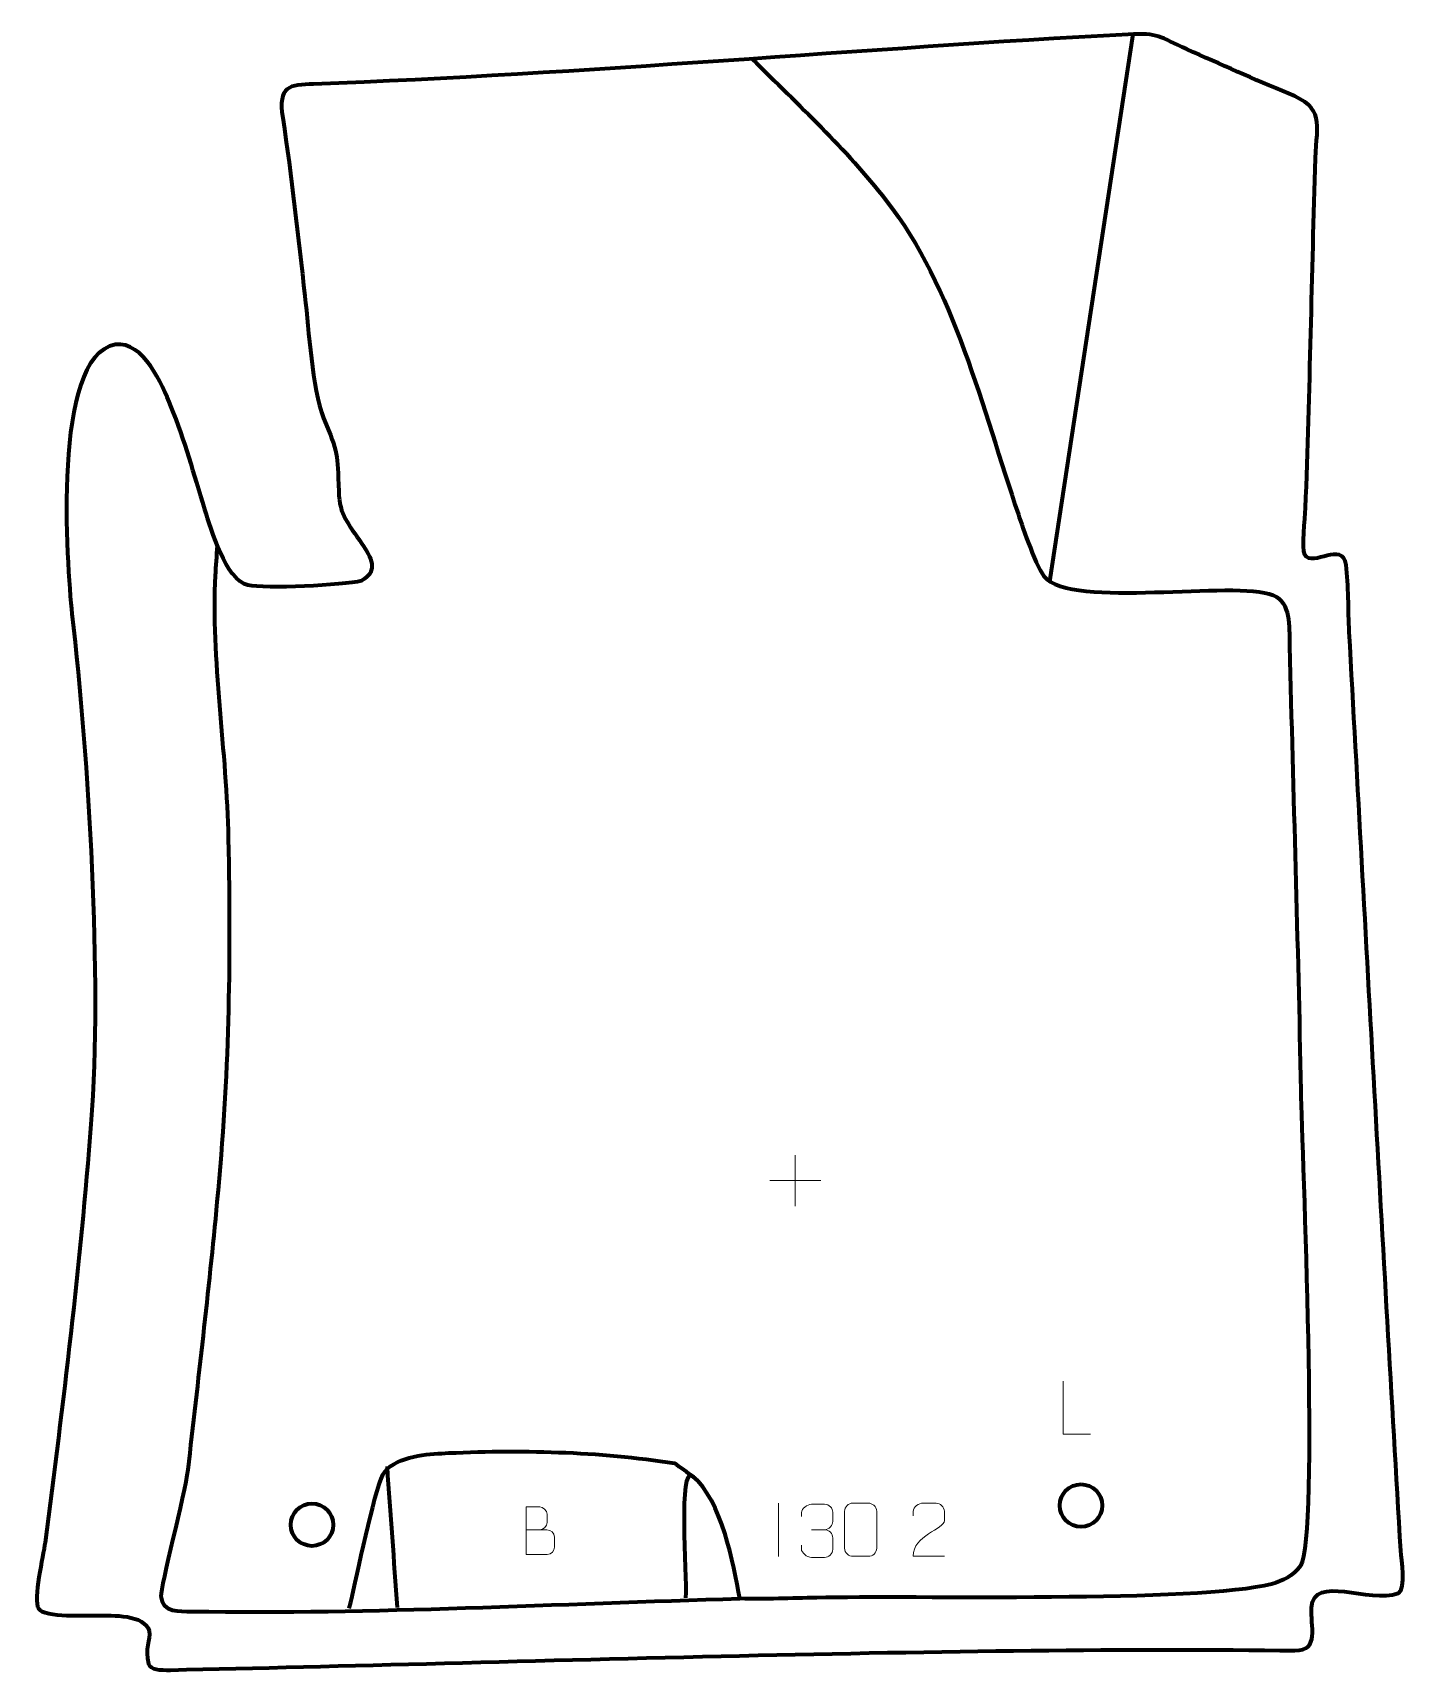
# Model space of a CAD drawing. Header units: millimetres. Extents: x -541 to 105, y 10 to 780.
import ezdxf

# ---------------------------------------------------------------- set-up
doc = ezdxf.new("R2010")
doc.units = ezdxf.units.MM
doc.header["$MEASUREMENT"] = 0
doc.layers.add('layer 2', color=7, linetype='Continuous')
doc.layers.add('layer 3', color=7, linetype='Continuous')

msp = doc.modelspace()

# ---------------------------------------------------------------- linework, layer by layer
at = {"layer": 'layer 2', "color": 250, "lineweight": 200}
for centre in [(-48.2006, 87.5406), (-409.6217, 78.5446)]:
    msp.add_ellipse(centre, major_axis=(0, 10), ratio=1, dxfattribs=at)
at = {"layer": 'layer 2', "color": 142, "lineweight": 158}
msp.add_open_spline([(-62.8218, 521.7182), (-62.8218, 521.7182), (-23.649, 778.9228), (-23.649, 778.9228)], degree=3, dxfattribs=at)
for points, knots in [([(-202.8459, 767.3293), (-180.6534, 745.1141), (-159.1364, 725.7641), (-139.7031, 700.7359), (-139.7031, 700.7359), (-107.8363, 660.0932), (-94.5256, 602.7153), (-77.6534, 553.1756), (-77.6534, 553.1756), (-75.54, 546.9594), (-68.9704, 527.5822), (-64.8055, 523.2377), (-64.8055, 523.2377), (-64.8055, 523.2377), (-64.312, 522.7678), (-64.312, 522.7678), (-64.312, 522.7678), (-47.0461, 508.9312), (29.138, 523.4008), (43.6337, 514.5255), (43.6337, 514.5255), (50.6228, 510.2463), (49.6539, 498.4338), (49.7633, 491.3166), (49.7633, 491.3166), (51.5664, 421.6422), (53.7508, 352.1766), (55.1075, 282.4074), (55.1075, 282.4074), (55.628, 255.6318), (63.7177, 72.904), (54.8907, 59.2824), (54.8907, 59.2824), (51.6439, 54.272), (46.7776, 52.2914), (41.2847, 50.67), (41.2847, 50.67), (7.8942, 41.7432), (-129.5682, 45.313), (-172.3562, 44.2162), (-172.3562, 44.2162), (-184.4287, 44.0025), (-196.4278, 43.5455), (-208.5088, 43.8056), (-208.5088, 43.8056), (-211.6641, 60.362), (-217.0573, 90.197), (-230.6586, 101.2299), (-230.6586, 101.2299), (-237.8396, 107.0549), (-233.2686, 55.054), (-234.0043, 44.2163)], [0, 0, 0, 0, 0.07142857, 0.07142857, 0.07142857, 0.07142857, 0.14285714, 0.14285714, 0.14285714, 0.14285714, 0.21428571, 0.21428571, 0.21428571, 0.21428571, 0.28571429, 0.28571429, 0.28571429, 0.28571429, 0.35714286, 0.35714286, 0.35714286, 0.35714286, 0.42857143, 0.42857143, 0.42857143, 0.42857143, 0.5, 0.5, 0.5, 0.5, 0.57142857, 0.57142857, 0.57142857, 0.57142857, 0.64285714, 0.64285714, 0.64285714, 0.64285714, 0.71428571, 0.71428571, 0.71428571, 0.71428571, 0.78571429, 0.78571429, 0.78571429, 0.78571429, 0.85714286, 0.85714286, 0.85714286, 0.85714286, 1, 1, 1, 1]), ([(-208.6043, 43.6871), (-293.6199, 41.3346), (-381.3184, 36.2576), (-466.1403, 37.6707), (-466.1403, 37.6707), (-472.0486, 37.776), (-479.6701, 36.7873), (-480.4336, 44.9606), (-480.4336, 44.9606), (-480.8238, 49.136), (-469.2299, 93.0071), (-467.8461, 104.2959), (-467.8461, 104.2959), (-463.0656, 146.2561), (-458.1015, 188.1712), (-454.1174, 230.2187), (-454.1174, 230.2187), (-448.442, 290.5456), (-447.5965, 340.0272), (-448.7914, 400.9014), (-448.7914, 400.9014), (-449.5344, 440.9137), (-457.0278, 486.5476), (-454.9921, 524.5357), (-454.9921, 524.5357), (-454.6966, 529.1749), (-454.3434, 533.8142), (-454.0803, 538.4547)], [0, 0, 0, 0, 0.125, 0.125, 0.125, 0.125, 0.25, 0.25, 0.25, 0.25, 0.375, 0.375, 0.375, 0.375, 0.5, 0.5, 0.5, 0.5, 0.625, 0.625, 0.625, 0.625, 0.75, 0.75, 0.75, 0.75, 1, 1, 1, 1])]:
    msp.add_open_spline(points, degree=3, knots=knots, dxfattribs=at)
at = {"layer": 'layer 2', "color": 250, "lineweight": 9}
for points in [[(-182.4681, 252.2186), (-182.4681, 252.2186), (-182.4681, 228.2407), (-182.4681, 228.2407)], [(-194.457, 240.2296), (-194.457, 240.2296), (-170.4791, 240.2296), (-170.4791, 240.2296)], [(-190.3282, 88.653), (-190.3282, 88.653), (-190.3282, 63.6789), (-190.3282, 63.6789)], [(-174.8748, 76.1878), (-174.8748, 76.1878), (-168.6784, 76.1878), (-168.6784, 76.1878)]]:
    msp.add_open_spline(points, degree=3, dxfattribs=at)
for points, knots in [([(-43.7016, 121.0232), (-43.7016, 121.0232), (-56.6507, 121.0232), (-56.6507, 121.0232), (-56.6507, 121.0232), (-56.6507, 121.0232), (-56.6507, 145.9768), (-56.6507, 145.9768)], [0, 0, 0, 0, 0.33333333, 0.33333333, 0.33333333, 0.33333333, 1, 1, 1, 1]), ([(-308.9612, 76.1553), (-305.7022, 76.1557), (-302.4428, 76.1557), (-299.1831, 76.1553), (-299.1831, 76.1553), (-297.4138, 76.1398), (-295.6909, 74.5848), (-295.6909, 72.749), (-295.6909, 72.749), (-295.6912, 71.7382), (-295.6912, 69.0069), (-295.6909, 67.9958), (-295.6909, 67.9958), (-295.675, 66.3317), (-297.0563, 64.5279), (-299.1357, 64.5431), (-299.1357, 64.5431), (-302.3957, 64.5434), (-305.6554, 64.5434), (-308.9147, 64.5431), (-308.9147, 64.5431), (-308.9147, 71.9935), (-308.9147, 79.4436), (-308.9147, 86.8934), (-308.9147, 86.8934), (-306.7886, 86.8934), (-304.6622, 86.8934), (-302.5357, 86.8934), (-302.5357, 86.8934), (-301.0302, 86.9092), (-299.1522, 85.198), (-299.1363, 83.4403), (-299.1363, 83.4403), (-299.1367, 81.5897), (-299.1367, 81.459), (-299.1363, 79.6081), (-299.1363, 79.6081), (-299.1209, 77.7575), (-300.7818, 76.1398), (-302.5822, 76.1553)], [0, 0, 0, 0, 0.09090909, 0.09090909, 0.09090909, 0.09090909, 0.18181818, 0.18181818, 0.18181818, 0.18181818, 0.27272727, 0.27272727, 0.27272727, 0.27272727, 0.36363636, 0.36363636, 0.36363636, 0.36363636, 0.45454545, 0.45454545, 0.45454545, 0.45454545, 0.54545455, 0.54545455, 0.54545455, 0.54545455, 0.63636364, 0.63636364, 0.63636364, 0.63636364, 0.72727273, 0.72727273, 0.72727273, 0.72727273, 0.81818182, 0.81818182, 0.81818182, 0.81818182, 1, 1, 1, 1]), ([(-179.5845, 82.433), (-179.5845, 82.433), (-179.5845, 84.2902), (-179.5845, 84.2902), (-179.5845, 84.2902), (-179.5988, 86.0321), (-176.9343, 88.1502), (-174.8752, 88.1275), (-174.8752, 88.1275), (-172.8111, 88.1275), (-170.7471, 88.1275), (-168.6834, 88.1275), (-168.6834, 88.1275), (-166.4889, 88.1363), (-164.8906, 86.2895), (-164.8462, 84.3774), (-164.8462, 84.3774), (-164.8466, 82.9423), (-164.8466, 81.5072), (-164.8462, 80.0717), (-164.8462, 80.0717), (-164.8948, 78.4182), (-166.4974, 76.1882), (-168.6957, 76.1982), (-168.6957, 76.1982), (-166.492, 76.187), (-164.884, 74.3838), (-164.83, 72.3243), (-164.83, 72.3243), (-164.8304, 70.5396), (-164.8304, 68.7549), (-164.83, 66.9698), (-164.83, 66.9698), (-164.8199, 64.9084), (-166.8748, 63.1453), (-168.6957, 63.1534), (-168.6957, 63.1534), (-170.761, 63.1537), (-172.8262, 63.1537), (-174.8918, 63.1534), (-174.8918, 63.1534), (-177.0604, 63.1649), (-179.5914, 65.5651), (-179.61, 67.0269), (-179.61, 67.0269), (-179.61, 67.0269), (-179.61, 68.9355), (-179.61, 68.9355)], [0, 0, 0, 0, 0.07692308, 0.07692308, 0.07692308, 0.07692308, 0.15384615, 0.15384615, 0.15384615, 0.15384615, 0.23076923, 0.23076923, 0.23076923, 0.23076923, 0.30769231, 0.30769231, 0.30769231, 0.30769231, 0.38461538, 0.38461538, 0.38461538, 0.38461538, 0.46153846, 0.46153846, 0.46153846, 0.46153846, 0.53846154, 0.53846154, 0.53846154, 0.53846154, 0.61538462, 0.61538462, 0.61538462, 0.61538462, 0.69230769, 0.69230769, 0.69230769, 0.69230769, 0.76923077, 0.76923077, 0.76923077, 0.76923077, 0.84615385, 0.84615385, 0.84615385, 0.84615385, 1, 1, 1, 1]), ([(-155.3573, 88.6871), (-152.9912, 88.6871), (-150.6247, 88.6871), (-148.2582, 88.6871), (-148.2582, 88.6871), (-146.2777, 88.7227), (-144.2517, 87.2284), (-144.2246, 84.7863), (-144.2246, 84.7863), (-144.225, 79.0289), (-144.225, 73.2711), (-144.2246, 67.5129), (-144.2246, 67.5129), (-144.3667, 65.1853), (-146.0731, 63.703), (-148.2582, 63.6922), (-148.2582, 63.6922), (-150.6306, 63.6926), (-153.003, 63.6926), (-155.375, 63.6922), (-155.375, 63.6922), (-157.3335, 63.5866), (-159.3399, 65.4745), (-159.3285, 67.4955), (-159.3285, 67.4955), (-159.3281, 73.2761), (-159.3281, 79.0564), (-159.3285, 84.8362), (-159.3285, 84.8362), (-159.3242, 86.9782), (-157.5471, 88.7007), (-155.3573, 88.6871)], [0, 0, 0, 0, 0.11111111, 0.11111111, 0.11111111, 0.11111111, 0.22222222, 0.22222222, 0.22222222, 0.22222222, 0.33333333, 0.33333333, 0.33333333, 0.33333333, 0.44444444, 0.44444444, 0.44444444, 0.44444444, 0.55555556, 0.55555556, 0.55555556, 0.55555556, 0.66666667, 0.66666667, 0.66666667, 0.66666667, 0.77777778, 0.77777778, 0.77777778, 0.77777778, 1, 1, 1, 1]), ([(-112.4052, 63.7007), (-117.3196, 63.701), (-122.234, 63.701), (-127.1481, 63.7007), (-127.1481, 63.7007), (-127.1481, 73.633), (-112.4971, 76.2742), (-112.4052, 80.5845), (-112.4052, 80.5845), (-112.4055, 82.0086), (-112.4055, 83.4323), (-112.4052, 84.8556), (-112.4052, 84.8556), (-112.4221, 86.9327), (-114.5449, 88.6575), (-116.2159, 88.6748), (-116.2159, 88.6748), (-118.2891, 88.6744), (-120.362, 88.6744), (-122.4344, 88.6748), (-122.4344, 88.6748), (-124.2565, 88.6913), (-127.0812, 86.8992), (-127.1481, 84.8056), (-127.1481, 84.8056), (-127.1481, 84.8056), (-127.1481, 82.7508), (-127.1481, 82.7508)], [0, 0, 0, 0, 0.125, 0.125, 0.125, 0.125, 0.25, 0.25, 0.25, 0.25, 0.375, 0.375, 0.375, 0.375, 0.5, 0.5, 0.5, 0.5, 0.625, 0.625, 0.625, 0.625, 0.75, 0.75, 0.75, 0.75, 1, 1, 1, 1])]:
    msp.add_open_spline(points, degree=3, knots=knots, dxfattribs=at)
at = {"layer": 'layer 2', "color": 250, "lineweight": 158}
msp.add_open_spline([(-392.093, 39.3214), (-392.093, 39.3214), (-391.3914, 42.2135), (-391.3914, 42.2135), (-391.3914, 42.2135), (-388.5181, 54.1385), (-380.4824, 93.6303), (-376.3277, 102.047), (-376.3277, 102.047), (-371.3114, 110.3984), (-357.4475, 111.5493), (-348.633, 112.0834), (-348.633, 112.0834), (-312.942, 113.9188), (-274.4762, 113.0487), (-239.296, 107.4517)], degree=3, knots=[0, 0, 0, 0, 0.2, 0.2, 0.2, 0.2, 0.4, 0.4, 0.4, 0.4, 0.6, 0.6, 0.6, 0.6, 1, 1, 1, 1], dxfattribs=at)
for points in [[(-374.3659, 105.8642), (-372.7784, 83.7715), (-371.1909, 61.6787), (-369.6034, 39.586)], [(-230.1895, 100.8392), (-233.225, 103.0433), (-236.2605, 105.2475), (-239.296, 107.4517)]]:
    msp.add_open_spline(points, degree=3, dxfattribs=at)
at = {"layer": 'layer 3', "color": 242, "lineweight": 158}
msp.add_open_spline([(-423.3819, 739.5697), (-425.7659, 754.8026), (-420.1274, 755.0748), (-408.8899, 755.476), (-408.8899, 755.476), (-282.4454, 759.99), (-149.2199, 772.3132), (-26.0236, 778.8174), (-26.0236, 778.8174), (-11.6383, 779.5769), (-11.5613, 777.6729), (1.5801, 771.8166), (1.5801, 771.8166), (17.3253, 764.8278), (33.3502, 757.563), (49.27, 751.079), (49.27, 751.079), (66.6163, 744.014), (62.5846, 737.3504), (62.037, 720.6166), (62.037, 720.6166), (60.2561, 665.8511), (59.4182, 610.8615), (57.3375, 556.1601), (57.3375, 556.1601), (57.1618, 551.5411), (55.2498, 537.326), (57.0381, 534.2554), (57.0381, 534.2554), (60.5952, 528.1481), (74.7534, 541.0034), (76.3951, 529.5333), (76.3951, 529.5333), (77.5864, 520.0072), (77.3365, 508.0975), (77.8822, 498.1156), (77.8822, 498.1156), (85.762, 354.2058), (93.583, 210.1646), (102.0777, 66.2963), (102.0777, 66.2963), (102.4002, 62.2275), (104.6578, 48.7193), (101.0439, 46.3125), (101.0439, 46.3125), (86.8152, 41.3846), (61.2411, 55.5543), (60.1371, 39.611), (60.1371, 39.611), (59.5441, 31.0468), (64.2034, 19.2472), (52.3632, 19.4232), (52.3632, 19.4232), (-99.0095, 21.6729), (-316.1041, 13.7387), (-476.1012, 10.274), (-476.1012, 10.274), (-481.12, 10.1653), (-485.7001, 10.4913), (-486.4424, 13.2184), (-486.4424, 13.2184), (-488.3811, 20.3411), (-485.5042, 24.3726), (-486.1339, 28.6274), (-486.1339, 28.6274), (-488.2465, 36.4652), (-503.8057, 35.8626), (-510.0885, 35.956), (-510.0885, 35.956), (-515.0357, 36.0296), (-535.4239, 34.7709), (-538.1578, 39.1321), (-538.1578, 39.1321), (-540.8603, 43.443), (-535.9184, 63.8884), (-535.0551, 70.2657), (-535.0551, 70.2657), (-526.5873, 135.2318), (-518.4697, 201.4079), (-513.5187, 266.7152), (-513.5187, 266.7152), (-508.198, 336.897), (-514.588, 437.3957), (-522.4362, 506.4886), (-522.4362, 506.4886), (-524.7882, 529.7415), (-532.2094, 627.3349), (-502.1169, 633.0651), (-502.1169, 633.0651), (-488.5226, 634.7012), (-480.0989, 614.2474), (-475.9445, 604.1829), (-475.9445, 604.1829), (-469.1478, 587.4237), (-465.2403, 572.6494), (-459.9724, 555.6162), (-459.9724, 555.6162), (-457.0018, 546.275), (-450.2758, 522.4377), (-439.6964, 520.0033), (-439.6964, 520.0033), (-431.8832, 518.2054), (-394.6619, 519.9047), (-386.3886, 522.034), (-386.3886, 522.034), (-377.9553, 526.7967), (-381.9303, 533.0325), (-386.1854, 539.498), (-386.1854, 539.498), (-392.6161, 548.9533), (-396.7056, 552.7597), (-397.0716, 564.09), (-397.0716, 564.09), (-397.6357, 582.3184), (-397.2905, 581.5709), (-404.1435, 598.5108), (-404.1435, 598.5108), (-409.6857, 612.9665), (-411.0712, 639.4977), (-412.9577, 655.8087), (-412.9577, 655.8087), (-416.1687, 683.5732), (-419.1468, 711.9795), (-423.3819, 739.5697)], degree=3, knots=[0, 0, 0, 0, 0.03125, 0.03125, 0.03125, 0.03125, 0.0625, 0.0625, 0.0625, 0.0625, 0.09375, 0.09375, 0.09375, 0.09375, 0.125, 0.125, 0.125, 0.125, 0.15625, 0.15625, 0.15625, 0.15625, 0.1875, 0.1875, 0.1875, 0.1875, 0.21875, 0.21875, 0.21875, 0.21875, 0.25, 0.25, 0.25, 0.25, 0.28125, 0.28125, 0.28125, 0.28125, 0.3125, 0.3125, 0.3125, 0.3125, 0.34375, 0.34375, 0.34375, 0.34375, 0.375, 0.375, 0.375, 0.375, 0.40625, 0.40625, 0.40625, 0.40625, 0.4375, 0.4375, 0.4375, 0.4375, 0.46875, 0.46875, 0.46875, 0.46875, 0.5, 0.5, 0.5, 0.5, 0.53125, 0.53125, 0.53125, 0.53125, 0.5625, 0.5625, 0.5625, 0.5625, 0.59375, 0.59375, 0.59375, 0.59375, 0.625, 0.625, 0.625, 0.625, 0.65625, 0.65625, 0.65625, 0.65625, 0.6875, 0.6875, 0.6875, 0.6875, 0.71875, 0.71875, 0.71875, 0.71875, 0.75, 0.75, 0.75, 0.75, 0.78125, 0.78125, 0.78125, 0.78125, 0.8125, 0.8125, 0.8125, 0.8125, 0.84375, 0.84375, 0.84375, 0.84375, 0.875, 0.875, 0.875, 0.875, 0.90625, 0.90625, 0.90625, 0.90625, 0.9375, 0.9375, 0.9375, 0.9375, 1, 1, 1, 1], dxfattribs=at)

doc.saveas('drawing.dxf')
